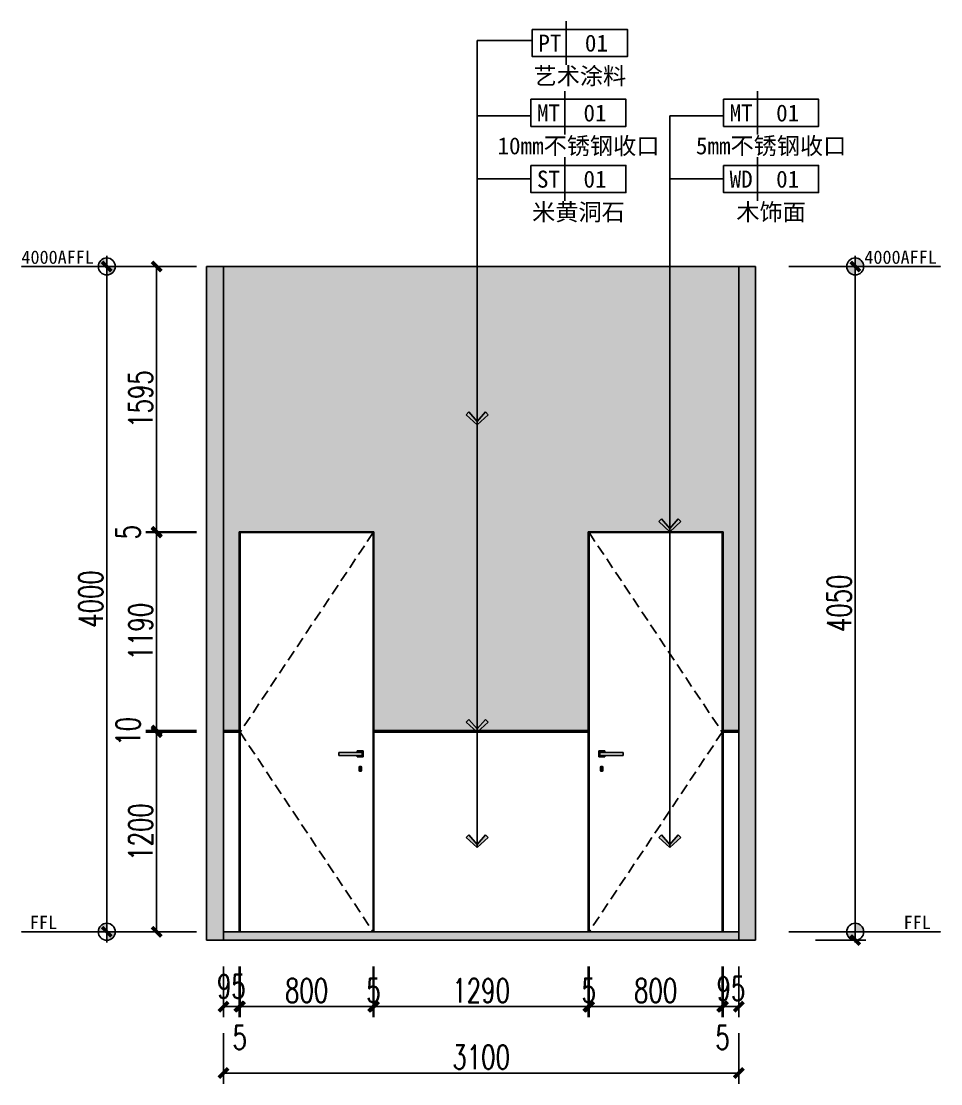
# Model space of a CAD drawing. Header units: millimetres. Extents: x 5625199 to 7433318, y -3316392 to -2552493.
# Drawn here: x 6533860 to 6539388, y -2677437 to -2671048 of the extents above; entities that cross this region are included whole.
import ezdxf
from ezdxf.enums import TextEntityAlignment as Align

# ---------------------------------------------------------------- set-up
doc = ezdxf.new("R2010")
doc.units = ezdxf.units.MM
doc.header["$PDMODE"] = 35
doc.header["$PDSIZE"] = -10
doc.linetypes.add('DASHED', pattern=[19.049999999999997, 12.7, -6.349999999999997])
doc.linetypes.add('M-CENTER', pattern=[11.25, 7.5, -1.25, 1.25, -1.25])
for name, color, linetype in [('155', 155, 'Continuous'), ('DIM', 7, 'Continuous'), ('PL-文字标注', 2, 'Continuous')]:
    doc.layers.add(name, color=color, linetype=linetype)
doc.styles.add('03.YBC-宋体2.5', font='', dxfattribs={"width": 0.8, "height": 2.5})
doc.styles.add('dop-S', font='')
doc.styles.add('标注-尺寸', font='simplex.shx', dxfattribs={"width": 0.7})
doc.styles.get('03.YBC-宋体2.5').set_extended_font_data('SimSun')
doc.styles.get('dop-S').set_extended_font_data('SimSun')
doc.dimstyles.new('90', dxfattribs={"dimscale": 0.9, "dimtxt": 150, "dimasz": 50, "dimexe": 120, "dimexo": 150, "dimgap": 30, "dimtad": 1, "dimdec": 0, "dimrnd": 5, "dimdsep": 46, "dimtxsty": '标注-尺寸', "dimblk": 'ARCHTICK', "dimcen": 0.2, "dimclrd": 8, "dimclre": 8, "dimclrt": 2, "dimadec": 0, "dimazin": 0, "dimtfac": 1, "dimtdec": 0, "dimtmove": 2, "dimatfit": 3, "dimldrblk": 'ccccc', "dimfxl": 300, "dimfxlon": 1, "dimtolj": 1, "dimtzin": 0, "dimarcsym": 0})
doc.dimstyles.new('副本 100', dxfattribs={"dimscale": 0.8, "dimtxt": 180, "dimasz": 70, "dimexe": 80, "dimexo": 100, "dimgap": 30, "dimtad": 1, "dimdec": 0, "dimrnd": 5, "dimdsep": 46, "dimtxsty": '标注-尺寸', "dimblk": 'ARCHTICK', "dimcen": 0.2, "dimdle": 5, "dimclrd": 8, "dimclre": 8, "dimclrt": 2, "dimadec": 0, "dimazin": 0, "dimtfac": 1, "dimtdec": 0, "dimtmove": 2, "dimatfit": 3, "dimldrblk": 'ccccc', "dimfxl": 300, "dimfxlon": 1, "dimtolj": 1, "dimtzin": 0, "dimarcsym": 0})
pattern_1 = [(45, (657554.2533739922, -417409.755274), (-5.303300858899105, 5.303300858899106), []), (50, (657554.2533739922, -417409.755274), (21.5178054780226, -1.882564049477853), [2.249999999999997, -24.74999999999998]), (355, (657554.2533739922, -417409.755274), (-4.162540008390001, 22.56576401100035), [1.799999999999999, -19.8]), (100.4514, (657556.0465243921, -417409.9121542), (17.35528145142065, 20.68318626182861), [1.912205699999998, -21.03426335999998]), (46.1842, (657554.2533739922, -417403.755274), (32.01723145876933, -4.965570429870544), [3.375, -37.125]), (96.6356, (657556.9214763422, -417404.16907321), (28.0398811664611, 29.22353612701323), [2.86830864, -31.55139]), (351.1842000000001, (657554.2533739922, -417403.755274), (28.03985835400882, 29.22355802775973), [2.7, -29.7]), (21, (657557.253373992, -417405.255274), (17.90721156355385, -12.07856671996016), [2.25, -24.75]), (326, (657557.253373992, -417405.255274), (7.299459957647467, 21.75450135140559), [1.799999999999999, -19.79999999999997]), (71.4514, (657558.7456409822, -417406.26182218), (25.20667885744471, 9.675914901298569), [1.912205699999999, -21.03426336]), (37.5, (657554.2533739922, -417409.755274), (0.3647956595187181, 9.986815614939346), [0, -19.56, 0, -20.1, 0, -19.875]), (7.499999999999999, (657554.2533739922, -417409.755274), (7.892086123264457, 11.83235135647081), [0, -11.45999999999999, 0, -19.10999999999997, 0, -7.574999999999996]), (327.5, (657547.5633739923, -417409.755274), (16.01467308517227, -0.6766461520313927), [0, -7.499999999999998, 0, -23.39999999999999, 0, -31.04999999999999]), (317.5, (657544.5633739922, -417409.755274), (17.49558508027159, 3.003149469969531), [0, -9.75, 0, -15.54, 0, -22.05])]

# ---------------------------------------------------------------- blocks, each defined once
blk = doc.blocks.new('G$C8B1EF8E9')
at = {"color": 134, "ltscale": 5}
for p, q in [((0, 86.53217108198442), (0, 122.5321710819844)), ((0, 122.5321710819844), (36, 122.5321710819844)), ((36, 86.53217108198442), (0, 86.53217108198442)), ((36, 122.5321710819844), (36, 113.5321710819844)), ((36, 95.53217108198442), (36, 86.53217108198442)), ((12, 24), (12, 5)), ((19, 27), (15, 27)), ((15, 2), (19, 2)), ((22, 5), (22, 24))]:
    blk.add_line(p, q, dxfattribs=at)
at = {"color": 134}
for p, q in [((6.188141624792478, 95.53217108198442), (6.188141624792478, 113.5321710819844)), ((6.188141624792478, 113.5321710819844), (145.9275565805146, 113.5321710819844)), ((145.9275565805146, 95.53217108198442), (6.188141624792478, 95.53217108198442)), ((145.9275565805146, 113.5321710819844), (145.9275565805146, 95.53217108198442)), ((10, 24), (10, 5)), ((19, 29), (15, 29)), ((15, 0), (19, 0)), ((24, 5), (24, 24))]:
    blk.add_line(p, q, dxfattribs=at)
for centre, start, end in [((15, 24), 90, 180), ((15, 5), 180, 270), ((19, 24), 0, 90), ((19, 5), 270, 0)]:
    blk.add_arc(centre, 5, start, end, dxfattribs=at)
at = {"color": 134, "ltscale": 5}
for centre, start, end in [((15, 24), 90, 180), ((15, 5), 180, 270), ((19, 24), 0, 90), ((19, 5), 270, 0)]:
    blk.add_arc(centre, 3, start, end, dxfattribs=at)
blk = doc.blocks.new('_ArchTick')
at = {"color": 0, "linetype": 'ByBlock', "const_width": 0.4}
blk.add_lwpolyline([(-0.5, -0.5), (0.5, 0.5)], dxfattribs=at)
blk = doc.blocks.new('*D332')
at = {"layer": '155', "color": 8, "lineweight": -2, "ltscale": 500, "transparency": 16777216}
for p, q in [((6535076.136818888, -2676732.718903087), (6535076.136818888, -2677036.718903087)), ((6535170.892090122, -2676732.718903087), (6535170.892090122, -2677036.718903087)), ((6535072.136818889, -2676972.718903087), (6535174.892090123, -2676972.718903087))]:
    blk.add_line(p, q, dxfattribs=at)
at = {"layer": 'Defpoints', "color": 0, "transparency": 16777216}
for p in [(6535076.136818888, -2676234.633265008), (6535170.892090122, -2676522.718903087), (6535170.892090122, -2676972.718903087)]:
    blk.add_point(p, dxfattribs=at)
at = {"layer": '155', "color": 8, "linetype": 'ByBlock', "lineweight": -2, "transparency": 16777216, "xscale": 56, "yscale": 56, "zscale": 56, "rotation": 180}
blk.add_blockref('_ArchTick', (6535076.136818888, -2676972.718903087), dxfattribs=at)
at = {"layer": '155', "color": 8, "linetype": 'ByBlock', "lineweight": -2, "transparency": 16777216, "xscale": 56, "yscale": 56, "zscale": 56}
blk.add_blockref('_ArchTick', (6535170.892090122, -2676972.718903087), dxfattribs=at)
at = {"layer": '155', "color": 2, "ltscale": 500, "transparency": 16777216, "insert": (6535123.514454506, -2676851.106469462), "char_height": 144, "attachment_point": 5, "style": '标注-尺寸'}
blk.add_mtext('\\A1;95', dxfattribs=at)
blk = doc.blocks.new('ccccc')
h = blk.add_hatch(color=44)
h.dxf.hatch_style = 1
h.paths.add_polyline_path([(-1.713128774543291, -1.115298350458032), (-1.349075249163432, -1.474599215202033), (1e-16, 1e-16), (-1.349075249163432, 1.474599215202033), (-1.713128774543291, 1.115298350458032), (-0.4242640688316899, -1e-16)])
at = {"color": 44}
for p, q in [((-1.349075249163432, 1.474599215202033), (-1.713128774543291, 1.115298350458032)), ((0, 0), (-1.349075249163432, 1.474599215202033)), ((-0.4242640688316898, 0), (-5.066636229632421, 0)), ((-1.713128774543291, 1.115298350458032), (-0.4242640688316898, 0)), ((-1.713128774543291, -1.115298350458032), (-0.4242640688316898, 0)), ((0, 0), (-1.349075249163432, -1.474599215202033)), ((-1.349075249163432, -1.474599215202033), (-1.713128774543291, -1.115298350458032))]:
    blk.add_line(p, q, dxfattribs=at)
blk = doc.blocks.new('*D333')
at = {"layer": '155', "color": 8, "lineweight": -2, "ltscale": 500, "transparency": 16777216}
for p, q in [((6535170.892090122, -2676732.718903087), (6535170.892090122, -2677036.718903087)), ((6535175.892090123, -2676732.718903087), (6535175.892090123, -2677036.718903087)), ((6535170.892090122, -2676972.718903087), (6535114.892090121, -2676972.718903087)), ((6535166.892090122, -2676972.718903087), (6535179.892090122, -2676972.718903087)), ((6535175.892090123, -2676972.718903087), (6535231.892090122, -2676972.718903087))]:
    blk.add_line(p, q, dxfattribs=at)
at = {"layer": 'Defpoints', "color": 0, "transparency": 16777216}
for p in [(6535170.892090122, -2676522.718903087), (6535175.892090123, -2676522.718903087), (6535175.892090123, -2676972.718903087)]:
    blk.add_point(p, dxfattribs=at)
at = {"layer": '155', "color": 8, "linetype": 'ByBlock', "lineweight": -2, "transparency": 16777216, "xscale": 56, "yscale": 56, "zscale": 56}
blk.add_blockref('_ArchTick', (6535170.892090122, -2676972.718903087), dxfattribs=at)
at = {"layer": '155', "color": 8, "linetype": 'ByBlock', "lineweight": -2, "transparency": 16777216, "xscale": 56, "yscale": 56, "zscale": 56, "rotation": 180}
blk.add_blockref('_ArchTick', (6535175.892090123, -2676972.718903087), dxfattribs=at)
at = {"layer": '155', "color": 2, "ltscale": 500, "transparency": 16777216, "insert": (6535173.392090122, -2677158.527128971), "char_height": 144, "attachment_point": 5, "style": '标注-尺寸'}
blk.add_mtext('\\A1;5', dxfattribs=at)
blk = doc.blocks.new('*D334')
at = {"layer": '155', "color": 8, "lineweight": -2, "ltscale": 500, "transparency": 16777216}
for p, q in [((6535175.892090123, -2676732.718903087), (6535175.892090123, -2677036.718903087)), ((6535975.892090122, -2676732.718903087), (6535975.892090122, -2677036.718903087)), ((6535171.892090122, -2676972.718903087), (6535979.892090121, -2676972.718903087))]:
    blk.add_line(p, q, dxfattribs=at)
at = {"layer": 'Defpoints', "color": 0, "transparency": 16777216}
for p in [(6535175.892090123, -2676522.718903087), (6535975.892090122, -2676522.718903087), (6535975.892090122, -2676972.718903087)]:
    blk.add_point(p, dxfattribs=at)
at = {"layer": '155', "color": 8, "linetype": 'ByBlock', "lineweight": -2, "transparency": 16777216, "xscale": 56, "yscale": 56, "zscale": 56, "rotation": 180}
blk.add_blockref('_ArchTick', (6535175.892090123, -2676972.718903087), dxfattribs=at)
at = {"layer": '155', "color": 8, "linetype": 'ByBlock', "lineweight": -2, "transparency": 16777216, "xscale": 56, "yscale": 56, "zscale": 56}
blk.add_blockref('_ArchTick', (6535975.892090122, -2676972.718903087), dxfattribs=at)
at = {"layer": '155', "color": 2, "ltscale": 500, "transparency": 16777216, "insert": (6535575.892090122, -2676876.718903086), "char_height": 144, "attachment_point": 5, "style": '标注-尺寸'}
blk.add_mtext('\\A1;800', dxfattribs=at)
blk = doc.blocks.new('*D335')
at = {"layer": '155', "color": 8, "lineweight": -2, "ltscale": 500, "transparency": 16777216}
for p, q in [((6535975.892090122, -2676732.718903087), (6535975.892090122, -2677036.718903087)), ((6535980.892090123, -2676732.718903087), (6535980.892090123, -2677036.718903087)), ((6535975.892090122, -2676972.718903087), (6535919.892090122, -2676972.718903087)), ((6535971.892090123, -2676972.718903087), (6535984.892090121, -2676972.718903087)), ((6535980.892090123, -2676972.718903087), (6536036.892090122, -2676972.718903087))]:
    blk.add_line(p, q, dxfattribs=at)
at = {"layer": 'Defpoints', "color": 0, "transparency": 16777216}
for p in [(6535975.892090122, -2676522.718903087), (6535980.892090123, -2676522.718903087), (6535980.892090123, -2676972.718903087)]:
    blk.add_point(p, dxfattribs=at)
at = {"layer": '155', "color": 8, "linetype": 'ByBlock', "lineweight": -2, "transparency": 16777216, "xscale": 56, "yscale": 56, "zscale": 56}
blk.add_blockref('_ArchTick', (6535975.892090122, -2676972.718903087), dxfattribs=at)
at = {"layer": '155', "color": 8, "linetype": 'ByBlock', "lineweight": -2, "transparency": 16777216, "xscale": 56, "yscale": 56, "zscale": 56, "rotation": 180}
blk.add_blockref('_ArchTick', (6535980.892090123, -2676972.718903087), dxfattribs=at)
at = {"layer": '155', "color": 2, "ltscale": 500, "transparency": 16777216, "insert": (6535978.392090122, -2676875.168561777), "char_height": 144, "attachment_point": 5, "style": '标注-尺寸'}
blk.add_mtext('\\A1;5', dxfattribs=at)
blk = doc.blocks.new('*D336')
at = {"layer": '155', "color": 8, "lineweight": -2, "ltscale": 500, "transparency": 16777216}
for p, q in [((6535980.892090123, -2676732.718903087), (6535980.892090123, -2677036.718903087)), ((6537269.297678559, -2676732.718903087), (6537269.297678559, -2677036.718903087)), ((6535976.892090123, -2676972.718903087), (6537273.297678559, -2676972.718903087))]:
    blk.add_line(p, q, dxfattribs=at)
at = {"layer": 'Defpoints', "color": 0, "transparency": 16777216}
for p in [(6535980.892090123, -2676522.718903087), (6537269.297678559, -2676522.718903087), (6537269.297678559, -2676972.718903087)]:
    blk.add_point(p, dxfattribs=at)
at = {"layer": '155', "color": 8, "linetype": 'ByBlock', "lineweight": -2, "transparency": 16777216, "xscale": 56, "yscale": 56, "zscale": 56, "rotation": 180}
blk.add_blockref('_ArchTick', (6535980.892090123, -2676972.718903087), dxfattribs=at)
at = {"layer": '155', "color": 8, "linetype": 'ByBlock', "lineweight": -2, "transparency": 16777216, "xscale": 56, "yscale": 56, "zscale": 56}
blk.add_blockref('_ArchTick', (6537269.297678559, -2676972.718903087), dxfattribs=at)
at = {"layer": '155', "color": 2, "ltscale": 500, "transparency": 16777216, "insert": (6536625.094884341, -2676876.718903086), "char_height": 144, "attachment_point": 5, "style": '标注-尺寸'}
blk.add_mtext('\\A1;1290', dxfattribs=at)
blk = doc.blocks.new('*D337')
at = {"layer": '155', "color": 8, "lineweight": -2, "ltscale": 500, "transparency": 16777216}
for p, q in [((6537269.297678559, -2676732.718903087), (6537269.297678559, -2677036.718903087)), ((6537274.300114522, -2676732.718903087), (6537274.300114522, -2677036.718903087)), ((6537269.297678559, -2676972.718903087), (6537213.29767856, -2676972.718903087)), ((6537265.297678559, -2676972.718903087), (6537278.300114523, -2676972.718903087)), ((6537274.300114522, -2676972.718903087), (6537330.300114523, -2676972.718903087))]:
    blk.add_line(p, q, dxfattribs=at)
at = {"layer": 'Defpoints', "color": 0, "transparency": 16777216}
for p in [(6537269.297678559, -2676522.718903087), (6537274.300114522, -2676522.718903087), (6537274.300114522, -2676972.718903087)]:
    blk.add_point(p, dxfattribs=at)
at = {"layer": '155', "color": 8, "linetype": 'ByBlock', "lineweight": -2, "transparency": 16777216, "xscale": 56, "yscale": 56, "zscale": 56}
blk.add_blockref('_ArchTick', (6537269.297678559, -2676972.718903087), dxfattribs=at)
at = {"layer": '155', "color": 8, "linetype": 'ByBlock', "lineweight": -2, "transparency": 16777216, "xscale": 56, "yscale": 56, "zscale": 56, "rotation": 180}
blk.add_blockref('_ArchTick', (6537274.300114522, -2676972.718903087), dxfattribs=at)
at = {"layer": '155', "color": 2, "ltscale": 500, "transparency": 16777216, "insert": (6537271.798896541, -2676875.168561777), "char_height": 144, "attachment_point": 5, "style": '标注-尺寸'}
blk.add_mtext('\\A1;5', dxfattribs=at)
blk = doc.blocks.new('*D338')
at = {"layer": '155', "color": 8, "lineweight": -2, "ltscale": 500, "transparency": 16777216}
for p, q in [((6537274.300114522, -2676732.718903087), (6537274.300114522, -2677036.718903087)), ((6538074.297678559, -2676732.718903087), (6538074.297678559, -2677036.718903087)), ((6537270.300114522, -2676972.718903087), (6538078.297678559, -2676972.718903087))]:
    blk.add_line(p, q, dxfattribs=at)
at = {"layer": 'Defpoints', "color": 0, "transparency": 16777216}
for p in [(6537274.300114522, -2676522.718903087), (6538074.297678559, -2676522.718903087), (6538074.297678559, -2676972.718903087)]:
    blk.add_point(p, dxfattribs=at)
at = {"layer": '155', "color": 8, "linetype": 'ByBlock', "lineweight": -2, "transparency": 16777216, "xscale": 56, "yscale": 56, "zscale": 56, "rotation": 180}
blk.add_blockref('_ArchTick', (6537274.300114522, -2676972.718903087), dxfattribs=at)
at = {"layer": '155', "color": 8, "linetype": 'ByBlock', "lineweight": -2, "transparency": 16777216, "xscale": 56, "yscale": 56, "zscale": 56}
blk.add_blockref('_ArchTick', (6538074.297678559, -2676972.718903087), dxfattribs=at)
at = {"layer": '155', "color": 2, "ltscale": 500, "transparency": 16777216, "insert": (6537674.29889654, -2676876.718903086), "char_height": 144, "attachment_point": 5, "style": '标注-尺寸'}
blk.add_mtext('\\A1;800', dxfattribs=at)
blk = doc.blocks.new('*D339')
at = {"layer": '155', "color": 8, "lineweight": -2, "ltscale": 500, "transparency": 16777216}
for p, q in [((6538074.297678559, -2676732.718903087), (6538074.297678559, -2677036.718903087)), ((6538079.297678559, -2676732.718903087), (6538079.297678559, -2677036.718903087)), ((6538074.297678559, -2676972.718903087), (6538018.297678559, -2676972.718903087)), ((6538070.297678559, -2676972.718903087), (6538083.29767856, -2676972.718903087)), ((6538079.297678559, -2676972.718903087), (6538135.297678559, -2676972.718903087))]:
    blk.add_line(p, q, dxfattribs=at)
at = {"layer": 'Defpoints', "color": 0, "transparency": 16777216}
for p in [(6538074.297678559, -2676522.718903087), (6538079.297678559, -2676522.718903087), (6538079.297678559, -2676972.718903087)]:
    blk.add_point(p, dxfattribs=at)
at = {"layer": '155', "color": 8, "linetype": 'ByBlock', "lineweight": -2, "transparency": 16777216, "xscale": 56, "yscale": 56, "zscale": 56}
blk.add_blockref('_ArchTick', (6538074.297678559, -2676972.718903087), dxfattribs=at)
at = {"layer": '155', "color": 8, "linetype": 'ByBlock', "lineweight": -2, "transparency": 16777216, "xscale": 56, "yscale": 56, "zscale": 56, "rotation": 180}
blk.add_blockref('_ArchTick', (6538079.297678559, -2676972.718903087), dxfattribs=at)
at = {"layer": '155', "color": 2, "ltscale": 500, "transparency": 16777216, "insert": (6538076.797678558, -2677158.527128971), "char_height": 144, "attachment_point": 5, "style": '标注-尺寸'}
blk.add_mtext('\\A1;5', dxfattribs=at)
blk = doc.blocks.new('*D340')
at = {"layer": '155', "color": 8, "lineweight": -2, "ltscale": 500, "transparency": 16777216}
for p, q in [((6538079.297678559, -2676732.718903087), (6538079.297678559, -2677036.718903087)), ((6538174.293393482, -2676732.718903087), (6538174.293393482, -2677036.718903087)), ((6538075.29767856, -2676972.718903087), (6538178.293393482, -2676972.718903087))]:
    blk.add_line(p, q, dxfattribs=at)
at = {"layer": 'Defpoints', "color": 0, "transparency": 16777216}
for p in [(6538079.297678559, -2676522.718903087), (6538174.293393482, -2676522.718903087), (6538174.293393482, -2676972.718903087)]:
    blk.add_point(p, dxfattribs=at)
at = {"layer": '155', "color": 8, "linetype": 'ByBlock', "lineweight": -2, "transparency": 16777216, "xscale": 56, "yscale": 56, "zscale": 56, "rotation": 180}
blk.add_blockref('_ArchTick', (6538079.297678559, -2676972.718903087), dxfattribs=at)
at = {"layer": '155', "color": 8, "linetype": 'ByBlock', "lineweight": -2, "transparency": 16777216, "xscale": 56, "yscale": 56, "zscale": 56}
blk.add_blockref('_ArchTick', (6538174.293393482, -2676972.718903087), dxfattribs=at)
at = {"layer": '155', "color": 2, "ltscale": 500, "transparency": 16777216, "insert": (6538126.795536022, -2676864.615137432), "char_height": 144, "attachment_point": 5, "style": '标注-尺寸'}
blk.add_mtext('\\A1;95', dxfattribs=at)
blk = doc.blocks.new('*D379')
at = {"layer": '155', "color": 8, "lineweight": -2, "ltscale": 500, "transparency": 16777216}
for p, q in [((6535076.136818888, -2677132.718903087), (6535076.136818888, -2677436.718903087)), ((6538174.293393482, -2677132.718903087), (6538174.293393482, -2677436.718903087)), ((6535072.136818889, -2677372.718903086), (6538178.293393482, -2677372.718903086))]:
    blk.add_line(p, q, dxfattribs=at)
at = {"layer": 'Defpoints', "color": 0, "transparency": 16777216}
for p in [(6535076.136818888, -2676522.718903087), (6538174.293393482, -2676572.718903087), (6538174.293393482, -2677372.718903086)]:
    blk.add_point(p, dxfattribs=at)
at = {"layer": '155', "color": 8, "linetype": 'ByBlock', "lineweight": -2, "transparency": 16777216, "xscale": 56, "yscale": 56, "zscale": 56, "rotation": 180}
blk.add_blockref('_ArchTick', (6535076.136818888, -2677372.718903086), dxfattribs=at)
at = {"layer": '155', "color": 8, "linetype": 'ByBlock', "lineweight": -2, "transparency": 16777216, "xscale": 56, "yscale": 56, "zscale": 56}
blk.add_blockref('_ArchTick', (6538174.293393482, -2677372.718903086), dxfattribs=at)
at = {"layer": '155', "color": 2, "ltscale": 500, "transparency": 16777216, "insert": (6536625.215106186, -2677276.718903087), "char_height": 144, "attachment_point": 5, "style": '标注-尺寸'}
blk.add_mtext('\\A1;3100', dxfattribs=at)
blk = doc.blocks.new('子标高')
h = blk.add_hatch(color=256)
edge = h.paths.add_edge_path()
edge.add_arc((-600.2409431565975, 0.2411642588631366), 50.95940477876863, 89.72884797535391, 180.2711520246482, ccw=False)
edge.add_line((-599.9997788977342, 51.19999838216973), (-599.9997788977342, -3.638e-12))
edge.add_line((-599.9997788977342, 0), (-651.1997772799077, 0))
edge = h.paths.add_edge_path()
edge.add_arc((-599.7586146388712, -0.2411642588667746), 50.95940477876958, -90.27115202464557, 0.271152024646824, ccw=False)
edge.add_line((-599.9997788977342, -51.19999838217336), (-599.9997788977342, 0))
edge.add_line((-599.9997788977342, 0), (-548.7997805155609, 0))
for p, q in [((-599.9997788977342, 63.99999797771307), (-599.9997788977342, -63.9999979777167)), ((-200, 0), (-709.9997754219294, 0))]:
    blk.add_line(p, q)
at = {"linetype": 'M-CENTER', "ltscale": 0.5}
blk.add_line((-709.9997754219294, -3.63798e-11), (-1113.972843062991, 9.8225428e-09), dxfattribs=at)
at = {"color": 5}
blk.add_circle((-599.9997788977342, 0), 51.19999838217196, dxfattribs=at)
at = {"style": 'dop-S'}
blk.add_attdef('标高', (-1232.206651260485, 15.99306680168956), '', height=99.99999684017963, dxfattribs=at)
blk = doc.blocks.new('母标高')
h = blk.add_hatch(color=256)
edge = h.paths.add_edge_path()
edge.add_arc((-600.2409431565975, 0.2411642588631366), 50.95940477876863, 89.72884797535391, 180.2711520246482, ccw=False)
edge.add_line((-599.9997788977342, 51.19999838216973), (-599.9997788977342, -3.638e-12))
edge.add_line((-599.9997788977342, 0), (-651.1997772799077, 0))
edge = h.paths.add_edge_path()
edge.add_arc((-599.7586146388712, -0.2411642588667746), 50.95940477876958, -90.27115202464557, 0.271152024646824, ccw=False)
edge.add_line((-599.9997788977342, -51.19999838217336), (-599.9997788977342, 0))
edge.add_line((-599.9997788977342, 0), (-548.7997805155609, 0))
for p, q in [((-599.9997788977342, 63.99999797771307), (-599.9997788977342, -63.9999979777167)), ((-200, 0), (-709.9997754219294, 0))]:
    blk.add_line(p, q)
at = {"linetype": 'M-CENTER', "ltscale": 0.5}
blk.add_line((-709.9997754219294, -3.63798e-11), (-1113.972843062991, 9.8225428e-09), dxfattribs=at)
at = {"color": 5}
blk.add_circle((-599.9997788977342, 0), 51.19999838217196, dxfattribs=at)
at = {"style": 'dop-S'}
blk.add_attdef('标高', (-1104.391530706991, 15.99306680168956), '', height=99.99999684017963, dxfattribs=at)
blk = doc.blocks.new('*D571')
at = {"layer": '155', "color": 8, "lineweight": -2, "ltscale": 500, "transparency": 16777216}
for p, q in [((6534674.030618411, -2676526.718903087), (6534674.030618411, -2675318.718903087)), ((6534914.030618412, -2675322.718903087), (6534610.030618412, -2675322.718903087)), ((6534914.030618412, -2676522.718903087), (6534610.030618412, -2676522.718903087))]:
    blk.add_line(p, q, dxfattribs=at)
at = {"layer": 'Defpoints', "color": 0, "transparency": 16777216}
for p in [(6534674.030618411, -2675322.718903087), (6535076.136818888, -2675322.718903087), (6535330.92381069, -2676522.718903087)]:
    blk.add_point(p, dxfattribs=at)
at = {"layer": '155', "color": 8, "linetype": 'ByBlock', "lineweight": -2, "transparency": 16777216, "xscale": 56, "yscale": 56, "zscale": 56}
for p, rotation in [((6534674.030618411, -2675322.718903087), 90), ((6534674.030618411, -2676522.718903087), 270)]:
    blk.add_blockref('_ArchTick', p, dxfattribs=dict(at, rotation=rotation))
at = {"layer": '155', "color": 2, "ltscale": 500, "transparency": 16777216, "insert": (6534578.030618412, -2675922.718903087), "char_height": 144, "attachment_point": 5, "rotation": 90, "style": '标注-尺寸'}
blk.add_mtext('\\A1;1200', dxfattribs=at)
blk = doc.blocks.new('*D572')
at = {"layer": '155', "color": 8, "lineweight": -2, "ltscale": 500, "transparency": 16777216}
for p, q in [((6534674.030618411, -2675312.718903087), (6534674.030618411, -2675256.718903087)), ((6534914.030618412, -2675312.718903087), (6534610.030618412, -2675312.718903087)), ((6534674.030618411, -2675326.718903087), (6534674.030618411, -2675308.718903087)), ((6534914.030618412, -2675322.718903087), (6534610.030618412, -2675322.718903087)), ((6534674.030618411, -2675322.718903087), (6534674.030618411, -2675378.718903087))]:
    blk.add_line(p, q, dxfattribs=at)
at = {"layer": 'Defpoints', "color": 0, "transparency": 16777216}
for p in [(6534674.030618411, -2675312.718903087), (6535076.136818888, -2675312.718903087), (6535076.136818888, -2675322.718903087)]:
    blk.add_point(p, dxfattribs=at)
at = {"layer": '155', "color": 8, "linetype": 'ByBlock', "lineweight": -2, "transparency": 16777216, "xscale": 56, "yscale": 56, "zscale": 56}
for p, rotation in [((6534674.030618411, -2675312.718903087), 270), ((6534674.030618411, -2675322.718903087), 90)]:
    blk.add_blockref('_ArchTick', p, dxfattribs=dict(at, rotation=rotation))
at = {"layer": '155', "color": 2, "ltscale": 500, "transparency": 16777216, "insert": (6534502.030618412, -2675317.718903087), "char_height": 144, "attachment_point": 5, "rotation": 90, "style": '标注-尺寸'}
blk.add_mtext('\\A1;10', dxfattribs=at)
blk = doc.blocks.new('*D573')
at = {"layer": '155', "color": 8, "lineweight": -2, "ltscale": 500, "transparency": 16777216}
for p, q in [((6534914.030618412, -2674122.718903086), (6534610.030618412, -2674122.718903086)), ((6534674.030618411, -2675316.718903087), (6534674.030618411, -2674118.718903086)), ((6534914.030618412, -2675312.718903087), (6534610.030618412, -2675312.718903087))]:
    blk.add_line(p, q, dxfattribs=at)
at = {"layer": 'Defpoints', "color": 0, "transparency": 16777216}
for p in [(6534674.030618411, -2674122.718903086), (6535405.935480721, -2674122.718903086), (6535076.136818888, -2675312.718903087)]:
    blk.add_point(p, dxfattribs=at)
at = {"layer": '155', "color": 8, "linetype": 'ByBlock', "lineweight": -2, "transparency": 16777216, "xscale": 56, "yscale": 56, "zscale": 56}
for p, rotation in [((6534674.030618411, -2674122.718903086), 90), ((6534674.030618411, -2675312.718903087), 270)]:
    blk.add_blockref('_ArchTick', p, dxfattribs=dict(at, rotation=rotation))
at = {"layer": '155', "color": 2, "ltscale": 500, "transparency": 16777216, "insert": (6534578.030618412, -2674717.718903087), "char_height": 144, "attachment_point": 5, "rotation": 90, "style": '标注-尺寸'}
blk.add_mtext('\\A1;1190', dxfattribs=at)
blk = doc.blocks.new('*D574')
at = {"layer": '155', "color": 8, "lineweight": -2, "ltscale": 500, "transparency": 16777216}
for p, q in [((6534674.030618411, -2674117.718903087), (6534674.030618411, -2674061.718903086)), ((6534914.030618412, -2674117.718903087), (6534610.030618412, -2674117.718903087)), ((6534914.030618412, -2674122.718903086), (6534610.030618412, -2674122.718903086)), ((6534674.030618411, -2674126.718903087), (6534674.030618411, -2674113.718903087)), ((6534674.030618411, -2674122.718903086), (6534674.030618411, -2674178.718903087))]:
    blk.add_line(p, q, dxfattribs=at)
at = {"layer": 'Defpoints', "color": 0, "transparency": 16777216}
for p in [(6534674.030618411, -2674117.718903087), (6535405.935480721, -2674117.718903087), (6535405.935480721, -2674122.718903086)]:
    blk.add_point(p, dxfattribs=at)
at = {"layer": '155', "color": 8, "linetype": 'ByBlock', "lineweight": -2, "transparency": 16777216, "xscale": 56, "yscale": 56, "zscale": 56}
for p, rotation in [((6534674.030618411, -2674117.718903087), 270), ((6534674.030618411, -2674122.718903086), 90)]:
    blk.add_blockref('_ArchTick', p, dxfattribs=dict(at, rotation=rotation))
at = {"layer": '155', "color": 2, "ltscale": 500, "transparency": 16777216, "insert": (6534502.030618412, -2674120.218903087), "char_height": 144, "attachment_point": 5, "rotation": 90, "style": '标注-尺寸'}
blk.add_mtext('\\A1;5', dxfattribs=at)
blk = doc.blocks.new('*D575')
at = {"layer": '155', "color": 8, "lineweight": -2, "ltscale": 500, "transparency": 16777216}
for p, q in [((6534914.030618412, -2672522.718903087), (6534610.030618412, -2672522.718903087)), ((6534674.030618411, -2674121.718903087), (6534674.030618411, -2672518.718903087)), ((6534914.030618412, -2674117.718903087), (6534610.030618412, -2674117.718903087))]:
    blk.add_line(p, q, dxfattribs=at)
at = {"layer": 'Defpoints', "color": 0, "transparency": 16777216}
for p in [(6534674.030618411, -2672522.718903087), (6535405.935480721, -2672522.718903087), (6535405.935480721, -2674117.718903087)]:
    blk.add_point(p, dxfattribs=at)
at = {"layer": '155', "color": 8, "linetype": 'ByBlock', "lineweight": -2, "transparency": 16777216, "xscale": 56, "yscale": 56, "zscale": 56}
for p, rotation in [((6534674.030618411, -2672522.718903087), 90), ((6534674.030618411, -2674117.718903087), 270)]:
    blk.add_blockref('_ArchTick', p, dxfattribs=dict(at, rotation=rotation))
at = {"layer": '155', "color": 2, "ltscale": 500, "transparency": 16777216, "insert": (6534578.030618412, -2673320.218903087), "char_height": 144, "attachment_point": 5, "rotation": 90, "style": '标注-尺寸'}
blk.add_mtext('\\A1;1595', dxfattribs=at)
blk = doc.blocks.new('*D576')
at = {"layer": '155', "color": 8, "lineweight": -2, "ltscale": 500, "transparency": 16777216}
for p, q in [((6534614.030839513, -2672522.718903087), (6534310.030839513, -2672522.718903087)), ((6534374.030839513, -2672518.718903087), (6534374.030839513, -2676526.718903087)), ((6534614.030839513, -2676522.718903087), (6534310.030839513, -2676522.718903087))]:
    blk.add_line(p, q, dxfattribs=at)
at = {"layer": 'Defpoints', "color": 0, "transparency": 16777216}
for p in [(6535405.935480721, -2672522.718903087), (6534374.030839513, -2676522.718903087), (6535261.459108227, -2676522.718903087)]:
    blk.add_point(p, dxfattribs=at)
at = {"layer": '155', "color": 8, "linetype": 'ByBlock', "lineweight": -2, "transparency": 16777216, "xscale": 56, "yscale": 56, "zscale": 56}
for p, rotation in [((6534374.030839513, -2672522.718903087), 90), ((6534374.030839513, -2676522.718903087), 270)]:
    blk.add_blockref('_ArchTick', p, dxfattribs=dict(at, rotation=rotation))
at = {"layer": '155', "color": 2, "ltscale": 500, "transparency": 16777216, "insert": (6534278.030839514, -2674522.718903087), "char_height": 144, "attachment_point": 5, "rotation": 90, "style": '标注-尺寸'}
blk.add_mtext('\\A1;4000', dxfattribs=at)
blk = doc.blocks.new('*D577')
at = {"layer": '155', "color": 8, "lineweight": -2, "ltscale": 500, "transparency": 16777216}
for p, q in [((6538634.399661483, -2672522.718903087), (6538938.399661483, -2672522.718903087)), ((6538874.399661483, -2676576.718903087), (6538874.399661483, -2672518.718903087)), ((6538634.399661483, -2676572.718903087), (6538938.399661483, -2676572.718903087))]:
    blk.add_line(p, q, dxfattribs=at)
at = {"layer": 'Defpoints', "color": 0, "transparency": 16777216}
for p in [(6537174.276794528, -2672522.718903087), (6538874.399661483, -2672522.718903087), (6537174.276794528, -2676572.718903087)]:
    blk.add_point(p, dxfattribs=at)
at = {"layer": '155', "color": 8, "linetype": 'ByBlock', "lineweight": -2, "transparency": 16777216, "xscale": 56, "yscale": 56, "zscale": 56}
for p, rotation in [((6538874.399661483, -2672522.718903087), 90), ((6538874.399661483, -2676572.718903087), 270)]:
    blk.add_blockref('_ArchTick', p, dxfattribs=dict(at, rotation=rotation))
at = {"layer": '155', "color": 2, "ltscale": 500, "transparency": 16777216, "insert": (6538778.399661484, -2674547.718903087), "char_height": 144, "attachment_point": 5, "rotation": 90, "style": '标注-尺寸'}
blk.add_mtext('\\A1;4050', dxfattribs=at)
blk = doc.blocks.new('*U604')
at = {"color": 50}
blk.add_line((-9.000000000004574, 3.200000000014711), (-9.000000000004574, -3.200000000014711), dxfattribs=at)
at = {"color": 150}
blk.add_lwpolyline([(-14.00000000000457, 2.000000000014665), (-13.99999999999542, -2.000000000014665), (4.5759e-12, -2.000000000014665), (-4.5759e-12, 2.000000000014665)], close=True, dxfattribs=at)
at = {"color": 50, "style": '03.YBC-宋体2.5', "flags": 8}
for tag, p in [('PT', (-11.41203370425435, -0.0169426641272139)), ('01', (-4.560573803961943, -0.0169426641272139)), ('材料名称', (-7.000000000004575, -4.854991556547588))]:
    blk.add_attdef(tag, text='', height=2.5, dxfattribs=at).set_placement(p, align=Align.MIDDLE_CENTER)

msp = doc.modelspace()

# ---------------------------------------------------------------- hatches: boundary and pattern name
at = {"layer": '155', "ltscale": 500}
h = msp.add_hatch(dxfattribs=at)
h.set_pattern_fill('钢筋混凝土', color=250, scale=3)
h.set_pattern_definition(pattern_1)
h.paths.add_polyline_path([(6534974.030618411, -2672522.718903087), (6534974.030618411, -2676572.718903087), (6535076.136818888, -2676572.718903087), (6535076.136818888, -2672522.718903087)])
h = msp.add_hatch(dxfattribs=at)
h.set_pattern_fill('CONC', color=250, scale=8)
h.set_pattern_definition([(0, (273595.864621, -417279.7072739999), (0, 203.2), [0, -203.2]), (0, (273597.896621, -417350.827274), (0, 203.2), [0, -203.2]), (0, (273603.992621, -417241.099274), (0, 203.2), [0, -203.2]), (338.1986, (273498.328621, -417304.091274), (609.6000554757884, -203.1999818137323), [21.8852496, -1072.3802784]), (216.8699, (273518.648621, -417312.219274), (609.5999833019285, 406.400025047106), [10.16, -1005.84]), (130.6013, (273510.520621, -417318.315274), (1016.000085595376, -1219.199800489248), [18.734024, -1854.6773168]), (206.5651, (273443.464621, -417342.699274), (-203.1998288935924, -203.2002660693445), [4.543755199999999, -449.8252624]), (326.3099, (273439.400621, -417344.731274), (406.3999101390997, -203.2002711718614), [7.3265792, -725.3215872]), (108.4349, (273445.496621, -417348.7952739999), (-203.1996755348544, 406.4000883092897), [6.4257936, -636.149096]), (225, (273573.512621, -417363.0192740001), (-5.68e-14, -203.2000628800272), [8.6209632, -278.7471184]), (0, (273567.416621, -417369.115274), (203.2, 203.2), [12.192, -191.008]), (135, (273579.608621, -417369.115274), (-203.2000651427688, 1.42e-14), [8.62096, -278.7471184]), (251.5651, (273549.128621, -417232.971274), (203.1996750288869, 406.4000918510402), [6.425792, -636.149096]), (0, (273547.096621, -417239.0672739999), (203.2, 203.2), [10.16, -193.04]), (143.1301, (273557.256621, -417239.0672739999), (-609.5999833019291, 406.4000250471063), [10.16, -1005.84]), (213.6901, (273441.432621, -417230.9392739999), (406.3999074765394, 203.200269396819), [7.326576, -725.3215872]), (341.5650999999999, (273435.336621, -417235.003274), (-406.4000918510403, 203.1996750288874), [12.851584, -629.7233023999999]), (126.8699, (273447.528621, -417239.0672739999), (406.400025047106, -609.5999833019285), [10.16, -1005.84]), (0, (273500.360621, -417239.0672739999), (0, 203.2), [0, -203.2]), (0, (273445.496621, -417291.899274), (0, 203.2), [0, -203.2]), (0, (273502.392621, -417367.083274), (0, 203.2), [0, -203.2]), (0, (273557.256621, -417304.091274), (0, 203.2), [0, -203.2]), (0, (273498.328621, -417269.547274), (0, 203.2), [0, -203.2]), (0, (273453.624621, -417263.451274), (0, 203.2), [0, -203.2]), (0, (273471.912621, -417275.6432739999), (0, 203.2), [0, -203.2]), (0, (273463.784621, -417324.4112739999), (0, 203.2), [0, -203.2]), (0, (273415.016621, -417316.283274), (0, 203.2), [0, -203.2]), (0, (273417.048621, -417269.547274), (0, 203.2), [0, -203.2]), (0, (273410.952621, -417224.843274), (0, 203.2), [0, -203.2]), (0, (273473.944621, -417216.7152740001), (0, 203.2), [0, -203.2]), (0, (273518.648621, -417208.587274), (0, 203.2), [0, -203.2]), (0, (273589.768621, -417216.7152740001), (0, 203.2), [0, -203.2]), (0, (273541.0006209999, -417279.7072739999), (0, 203.2), [0, -203.2]), (0, (273520.680621, -417243.131274), (0, 203.2), [0, -203.2]), (0, (273536.936621, -417340.667274), (0, 203.2), [0, -203.2]), (0, (273475.976621, -417350.827274), (0, 203.2), [0, -203.2]), (0, (273536.936621, -417395.531274), (0, 203.2), [0, -203.2]), (0, (273469.880621, -417383.3392739999), (0, 203.2), [0, -203.2]), (0, (273404.856621, -417389.435274), (0, 203.2), [0, -203.2]), (0, (273429.2406210001, -417399.595274), (0, 203.2), [0, -203.2]), (0, (273431.272621, -417371.1472739999), (0, 203.2), [0, -203.2]), (0, (273567.416621, -417403.659274), (0, 203.2), [0, -203.2]), (0, (273591.800621, -417320.347274), (0, 203.2), [0, -203.2]), (0, (273581.640621, -417259.387274), (0, 203.2), [0, -203.2]), (0, (273488.168621, -417405.691274), (0, 203.2), [0, -203.2])])
h.paths.add_polyline_path([(6535076.136818888, -2675312.718903087), (6535175.892090123, -2675312.718903087), (6535175.892090123, -2674122.718903086), (6535975.892090122, -2674122.718903086), (6535975.892090122, -2675312.718903087), (6537274.300114522, -2675312.718903087), (6537274.300114522, -2674122.718903086), (6538074.297678559, -2674122.718903086), (6538074.297678559, -2675312.718903087), (6538174.293393482, -2675312.718903087), (6538174.293393482, -2672522.718903087), (6535076.136818888, -2672522.718903087)])
h = msp.add_hatch(dxfattribs=at)
h.set_pattern_fill('钢筋混凝土', color=250, scale=3)
h.set_pattern_definition(pattern_1)
h.paths.add_polyline_path([(6538174.293393482, -2672522.718903087), (6538174.293393482, -2676572.718903087), (6538274.399882586, -2676572.718903087), (6538274.399882586, -2672522.718903087)])
h = msp.add_hatch(color=250, dxfattribs=at)
h.dxf.hatch_style = 1
h.paths.add_polyline_path([(6535076.136818888, -2676572.718903087), (6538174.293393482, -2676572.718903087), (6538174.293393482, -2676522.718903087), (6535076.136818888, -2676522.718903087)])

# ---------------------------------------------------------------- linework, layer by layer
at = {"color": 8, "linetype": 'DASHED', "ltscale": 5}
for points in [[(6535975.892090122, -2674122.718903086), (6535175.892090123, -2675322.718903087), (6535975.892090122, -2676522.718903087)], [(6537274.300114522, -2674122.718903086), (6538074.297678559, -2675322.718903087), (6537274.300114522, -2676522.718903087)]]:
    msp.add_lwpolyline(points, dxfattribs=at)
at = {"layer": '155', "color": 7, "ltscale": 500}
for p, q in [((6534974.030618411, -2676572.718903087), (6534974.030618411, -2672522.718903087)), ((6538274.399882586, -2672522.718903087), (6534974.030618411, -2672522.718903087)), ((6535076.136818888, -2676572.718903087), (6535076.136818888, -2672522.718903087)), ((6538174.293393482, -2676572.718903087), (6538174.293393482, -2672522.718903087)), ((6538274.399882586, -2676572.718903087), (6538274.399882586, -2672522.718903087)), ((6538174.293393482, -2676522.718903087), (6535076.136818888, -2676522.718903087)), ((6538274.399882586, -2676572.718903087), (6534974.030618411, -2676572.718903087))]:
    msp.add_line(p, q, dxfattribs=at)
at = {"layer": '155', "color": 4, "ltscale": 500}
for p, q in [((6535980.892090123, -2674117.718903087), (6535170.892090122, -2674117.718903087)), ((6535170.892090122, -2674117.718903087), (6535170.892090122, -2676522.718903087)), ((6535175.892090123, -2674122.718903086), (6535175.892090123, -2676522.718903087)), ((6535975.892090122, -2674122.718903086), (6535175.892090123, -2674122.718903086)), ((6535975.892090122, -2674122.718903086), (6535975.892090122, -2676522.718903087)), ((6535980.892090123, -2674117.718903087), (6535980.892090123, -2676522.718903087)), ((6538079.297678559, -2674117.718903087), (6537269.297678559, -2674117.718903087)), ((6537269.297678559, -2674117.718903087), (6537269.297678559, -2676522.718903087)), ((6537274.300114522, -2674122.718903086), (6537274.300114522, -2676522.718903087)), ((6538074.297678559, -2674122.718903086), (6537274.300114522, -2674122.718903086)), ((6538074.297678559, -2674122.718903086), (6538074.297678559, -2676522.718903087)), ((6538079.297678559, -2674117.718903087), (6538079.297678559, -2676522.718903087)), ((6535170.892090122, -2675312.718903087), (6535076.136818888, -2675312.718903087)), ((6537269.297678559, -2675312.718903087), (6535980.892090123, -2675312.718903087)), ((6538174.293393482, -2675312.718903087), (6538079.297678559, -2675312.718903087)), ((6535170.892090122, -2675322.718903087), (6535076.136818888, -2675322.718903087)), ((6537269.297678559, -2675322.718903087), (6535980.892090123, -2675322.718903087)), ((6538174.293393482, -2675322.718903087), (6538079.297678559, -2675322.718903087))]:
    msp.add_line(p, q, dxfattribs=at)

# ---------------------------------------------------------------- block references
ref = msp.add_blockref('*U604', (6537504.330273211, -2671178.833616518), dxfattribs=dict(xscale=40.82399999999999, yscale=40.82399999999999, zscale=40.82399999999999))
ref.add_attrib('材料名称', '艺术涂料', dxfattribs={"color": 50, "height": 102.06, "style": '03.YBC-宋体2.5'}).set_placement((6537218.562273211, -2671377.033791823), align=Align.MIDDLE_CENTER)
ref.add_attrib('01', '01', dxfattribs={"color": 50, "height": 102.06, "style": '03.YBC-宋体2.5'}).set_placement((6537318.149408238, -2671179.525283838), align=Align.MIDDLE_CENTER)
ref.add_attrib('PT', 'PT', dxfattribs={"color": 50, "height": 102.06, "style": '03.YBC-宋体2.5'}).set_placement((6537038.44540927, -2671179.525283838), align=Align.MIDDLE_CENTER)
ref = msp.add_blockref('*U604', (6537495.876707997, -2671599.025174246), dxfattribs=dict(xscale=40.82399999999999, yscale=40.82399999999999, zscale=40.82399999999999))
ref.add_attrib('材料名称', '10mm不锈钢收口', dxfattribs={"color": 50, "height": 102.06, "style": '03.YBC-宋体2.5'}).set_placement((6537210.108707998, -2671797.225349551), align=Align.MIDDLE_CENTER)
ref.add_attrib('01', '01', dxfattribs={"color": 50, "height": 102.06, "style": '03.YBC-宋体2.5'}).set_placement((6537309.695843024, -2671599.716841566), align=Align.MIDDLE_CENTER)
ref.add_attrib('PT', 'MT', dxfattribs={"color": 50, "height": 102.06, "style": '03.YBC-宋体2.5'}).set_placement((6537029.991844056, -2671599.716841566), align=Align.MIDDLE_CENTER)
ref = msp.add_blockref('*U604', (6538654.200580647, -2671599.025174246), dxfattribs=dict(xscale=40.82399999999999, yscale=40.82399999999999, zscale=40.82399999999999))
ref.add_attrib('材料名称', '5mm不锈钢收口', dxfattribs={"color": 50, "height": 102.06, "style": '03.YBC-宋体2.5'}).set_placement((6538368.432580647, -2671797.225349551), align=Align.MIDDLE_CENTER)
ref.add_attrib('01', '01', dxfattribs={"color": 50, "height": 102.06, "style": '03.YBC-宋体2.5'}).set_placement((6538468.019715674, -2671599.716841566), align=Align.MIDDLE_CENTER)
ref.add_attrib('PT', 'MT', dxfattribs={"color": 50, "height": 102.06, "style": '03.YBC-宋体2.5'}).set_placement((6538188.315716706, -2671599.716841566), align=Align.MIDDLE_CENTER)
ref = msp.add_blockref('*U604', (6537495.876707997, -2671996.899851576), dxfattribs=dict(xscale=40.82399999999999, yscale=40.82399999999999, zscale=40.82399999999999))
ref.add_attrib('材料名称', '米黄洞石', dxfattribs={"color": 50, "height": 102.06, "style": '03.YBC-宋体2.5'}).set_placement((6537210.108707998, -2672195.100026881), align=Align.MIDDLE_CENTER)
ref.add_attrib('01', '01', dxfattribs={"color": 50, "height": 102.06, "style": '03.YBC-宋体2.5'}).set_placement((6537309.695843024, -2671997.591518897), align=Align.MIDDLE_CENTER)
ref.add_attrib('PT', 'ST', dxfattribs={"color": 50, "height": 102.06, "style": '03.YBC-宋体2.5'}).set_placement((6537029.991844056, -2671997.591518897), align=Align.MIDDLE_CENTER)
ref = msp.add_blockref('*U604', (6538654.200580647, -2671996.899851576), dxfattribs=dict(xscale=40.82399999999999, yscale=40.82399999999999, zscale=40.82399999999999))
ref.add_attrib('材料名称', '木饰面', dxfattribs={"color": 50, "height": 102.06, "style": '03.YBC-宋体2.5'}).set_placement((6538368.432580647, -2672195.100026881), align=Align.MIDDLE_CENTER)
ref.add_attrib('01', '01', dxfattribs={"color": 50, "height": 102.06, "style": '03.YBC-宋体2.5'}).set_placement((6538468.019715674, -2671997.591518897), align=Align.MIDDLE_CENTER)
ref.add_attrib('PT', 'WD', dxfattribs={"color": 50, "height": 102.06, "style": '03.YBC-宋体2.5'}).set_placement((6538188.315716706, -2671997.591518897), align=Align.MIDDLE_CENTER)
at = {"xscale": -1}
msp.add_blockref('G$C8B1EF8E9', (6535915.361506729, -2675557.716824585), dxfattribs=at)
msp.add_blockref('G$C8B1EF8E9', (6537333.068994268, -2675557.716824585))
at = {"layer": 'PL-文字标注', "color": 4, "linetype": 'M-CENTER'}
ref = msp.add_blockref('子标高', (6534974.030618411, -2672522.718903087), dxfattribs=at)
ref.add_attrib('标高', '4000AFFL', (6533861.132085468, -2672506.725836285), dxfattribs={"layer": '0', "height": 80, "style": 'dop-S'})
ref = msp.add_blockref('子标高', (6538274.399882586, -2672522.718903087), dxfattribs=dict(at, xscale=-1))
ref.add_attrib('标高', '4000AFFL', (6538929.197856871, -2672506.725836285), dxfattribs={"layer": '0', "height": 80, "style": 'dop-S'})
ref = msp.add_blockref('母标高', (6534974.030618411, -2676522.718903087), dxfattribs=at)
ref.add_attrib('标高', 'FFL', (6533912.320645206, -2676506.725836285), dxfattribs={"layer": '0', "height": 80, "style": 'dop-S'})
ref = msp.add_blockref('母标高', (6538274.399882586, -2676522.718903087), dxfattribs=dict(at, xscale=-1))
ref.add_attrib('标高', 'FFL', (6539165.383598807, -2676506.725836285), dxfattribs={"layer": '0', "height": 80, "style": 'dop-S'})

# ---------------------------------------------------------------- dimensions: what is measured, and where the dimension line sits
at = {"layer": '155', "ltscale": 500}
for base, p1, p2, picture, middle in [((6534374.030839513, -2676522.718903087), (6535405.935480721, -2672522.718903087), (6535261.459108227, -2676522.718903087), '*D576', (6534278.030839514, -2674522.718903087)), ((6534674.030618411, -2672522.718903087), (6535405.935480721, -2674117.718903087), (6535405.935480721, -2672522.718903087), '*D575', (6534578.030618412, -2673320.218903087)), ((6538874.399661483, -2672522.718903087), (6537174.276794528, -2676572.718903087), (6537174.276794528, -2672522.718903087), '*D577', (6538778.399661484, -2674547.718903087)), ((6534674.030618411, -2674117.718903087), (6535405.935480721, -2674122.718903086), (6535405.935480721, -2674117.718903087), '*D574', (6534502.030618412, -2674120.218903087)), ((6534674.030618411, -2674122.718903086), (6535076.136818888, -2675312.718903087), (6535405.935480721, -2674122.718903086), '*D573', (6534578.030618412, -2674717.718903087)), ((6534674.030618411, -2675312.718903087), (6535076.136818888, -2675322.718903087), (6535076.136818888, -2675312.718903087), '*D572', (6534502.030618412, -2675317.718903087)), ((6534674.030618411, -2675322.718903087), (6535330.92381069, -2676522.718903087), (6535076.136818888, -2675322.718903087), '*D571', (6534578.030618412, -2675922.718903087))]:
    dim = msp.add_linear_dim(base=base, p1=p1, p2=p2, angle=90, dimstyle='副本 100', dxfattribs=at)
    dim.commit()
    dim.dimension.update_dxf_attribs({"geometry": picture, "text_midpoint": middle})
for base, p1, p2, picture, middle in [((6535170.892090122, -2676972.718903087), (6535076.136818888, -2676234.633265008), (6535170.892090122, -2676522.718903087), '*D332', (6535123.514454506, -2676851.106469462)), ((6535175.892090123, -2676972.718903087), (6535170.892090122, -2676522.718903087), (6535175.892090123, -2676522.718903087), '*D333', (6535173.392090122, -2677158.527128971)), ((6535980.892090123, -2676972.718903087), (6535975.892090122, -2676522.718903087), (6535980.892090123, -2676522.718903087), '*D335', (6535978.392090122, -2676875.168561777)), ((6537274.300114522, -2676972.718903087), (6537269.297678559, -2676522.718903087), (6537274.300114522, -2676522.718903087), '*D337', (6537271.798896541, -2676875.168561777)), ((6538174.293393482, -2676972.718903087), (6538079.297678559, -2676522.718903087), (6538174.293393482, -2676522.718903087), '*D340', (6538126.795536022, -2676864.615137432)), ((6538079.297678559, -2676972.718903087), (6538074.297678559, -2676522.718903087), (6538079.297678559, -2676522.718903087), '*D339', (6538076.797678558, -2677158.527128971))]:
    dim = msp.add_linear_dim(base=base, p1=p1, p2=p2, dimstyle='副本 100', dxfattribs=at)
    dim.commit()
    dim.dimension.update_dxf_attribs({"geometry": picture, "text_midpoint": middle, "dimtype": 160})
for base, p1, p2, picture, middle in [((6538174.293393482, -2677372.718903086), (6535076.136818888, -2676522.718903087), (6538174.293393482, -2676572.718903087), '*D379', (6536625.215106186, -2677276.718903087)), ((6535975.892090122, -2676972.718903087), (6535175.892090123, -2676522.718903087), (6535975.892090122, -2676522.718903087), '*D334', (6535575.892090122, -2676876.718903086)), ((6537269.297678559, -2676972.718903087), (6535980.892090123, -2676522.718903087), (6537269.297678559, -2676522.718903087), '*D336', (6536625.094884341, -2676876.718903086)), ((6538074.297678559, -2676972.718903087), (6537274.300114522, -2676522.718903087), (6538074.297678559, -2676522.718903087), '*D338', (6537674.29889654, -2676876.718903086))]:
    dim = msp.add_linear_dim(base=base, p1=p1, p2=p2, dimstyle='副本 100', dxfattribs=at)
    dim.commit()
    dim.dimension.update_dxf_attribs({"geometry": picture, "text_midpoint": middle})

# ---------------------------------------------------------------- leaders
at = {"layer": 'DIM'}
for points in [[(6536601.353562389, -2673474.43468854), (6536601.353562389, -2671164.623806613), (6536928.567490605, -2671164.623806613)], [(6536601.353562389, -2675322.718903087), (6536601.353562389, -2671616.017115354), (6536928.567490605, -2671616.017115354)], [(6537759.677435039, -2674117.718903087), (6537759.677435039, -2671616.017115354), (6538086.891363255, -2671616.017115354)], [(6536601.353562389, -2676017.00345363), (6536601.353562389, -2671995.94255912), (6536928.567490605, -2671995.94255912)], [(6537759.677435039, -2676017.00345363), (6537759.677435039, -2671995.94255912), (6538086.891363255, -2671995.94255912)]]:
    msp.add_leader(points, dimstyle='90', dxfattribs=at)

doc.saveas('drawing.dxf')
